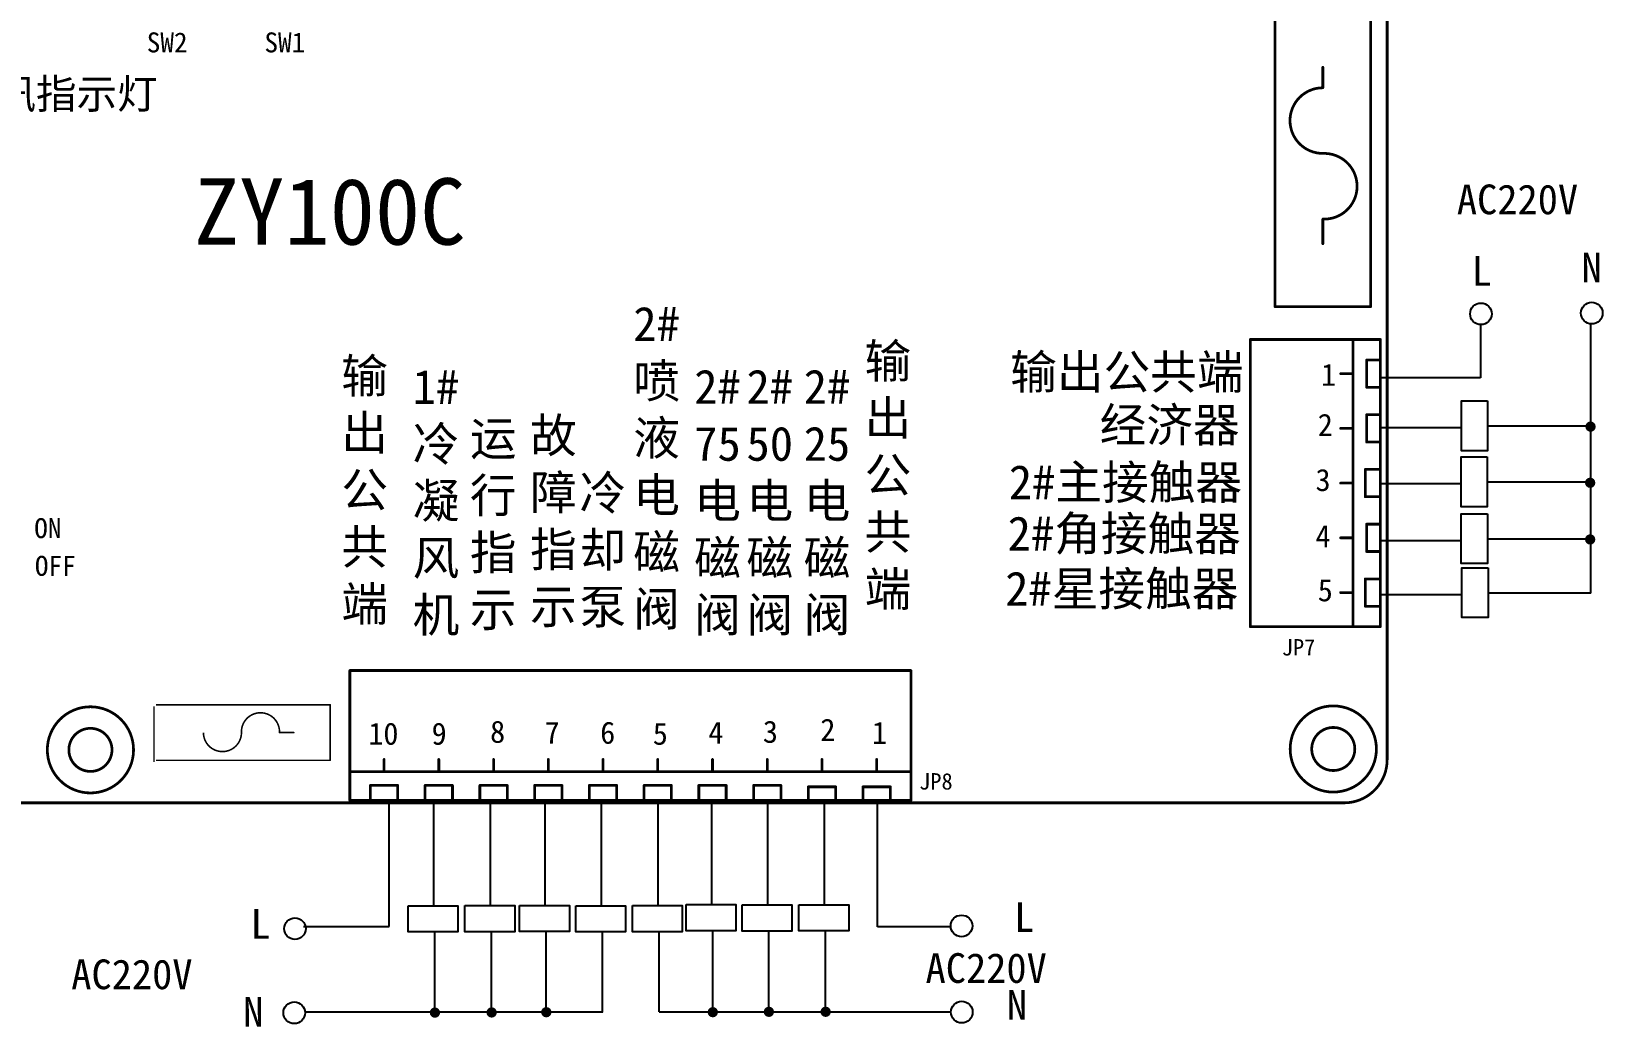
# Model space of a CAD drawing. Extents: x -2.3 to 11.6, y 27.8 to 37.8.
# Drawn here: x 5.88 to 11.62, y 30.24 to 33.87 of the extents above; entities that cross this region are included whole.
import ezdxf

# ---------------------------------------------------------------- set-up
doc = ezdxf.new("R2010")
doc.units = 0
doc.header["$MEASUREMENT"] = 0
doc.linetypes.add('ACAD_ISO07W100', pattern=[3, 0, -3])
doc.layers.get('0').update_dxf_attribs({"linetype": 'CONTINUOUS'})
for name, color, linetype in [('BOTTOMSOLDER', 250, 'CONTINUOUS'), ('KEEPOUTLAYER', 250, 'CONTINUOUS'), ('MECHANICAL1', 251, 'CONTINUOUS'), ('TOPOVERLAY', 250, 'CONTINUOUS')]:
    doc.layers.add(name, color=color, linetype=linetype)
doc.styles.add('宋体', font='')
doc.styles.get('宋体').set_extended_font_data('SimSun')

msp = doc.modelspace()

# ---------------------------------------------------------------- hatches: boundary and pattern name
h = msp.add_hatch(color=256)
edge = h.paths.add_edge_path()
edge.add_arc((11.5778, 32.4303), 0.0189, 180, 540)
h = msp.add_hatch(color=256)
edge = h.paths.add_edge_path()
edge.add_arc((11.5764, 32.2253), 0.0189, 180, 540)
h = msp.add_hatch(color=256)
edge = h.paths.add_edge_path()
edge.add_arc((11.5764, 32.018), 0.0189, 180, 540)
h = msp.add_hatch(color=256)
edge = h.paths.add_edge_path()
edge.add_arc((8.5758, 30.2915), 0.0189, 180, 540)
h = msp.add_hatch(color=256)
edge = h.paths.add_edge_path()
edge.add_arc((8.7831, 30.2915), 0.0189, 180, 540)
h = msp.add_hatch(color=256)
edge = h.paths.add_edge_path()
edge.add_arc((7.3555, 30.2885), 0.0189, 180, 540)
h = msp.add_hatch(color=256)
edge = h.paths.add_edge_path()
edge.add_arc((7.5628, 30.2891), 0.0189, 180, 540)
h = msp.add_hatch(color=256)
edge = h.paths.add_edge_path()
edge.add_arc((7.7625, 30.2901), 0.0189, 180, 540)
h = msp.add_hatch(color=256)
edge = h.paths.add_edge_path()
edge.add_arc((8.3708, 30.2901), 0.0189, 180, 540)

# ---------------------------------------------------------------- linework, layer by layer
at = {"layer": 'BOTTOMSOLDER', "color": 0, "linetype": 'Continuous'}
for p, q in [((11.1755, 32.8022), (11.1755, 32.6085)), ((11.5792, 32.8041), (11.5792, 32.8041)), ((11.5792, 31.8217), (11.5792, 32.8041)), ((11.1755, 32.6085), (10.8097, 32.6085)), ((10.8127, 32.4269), (11.1029, 32.4269)), ((11.5776, 32.4319), (11.201, 32.4319)), ((10.8113, 32.2219), (11.1015, 32.2219)), ((11.5763, 32.2269), (11.1996, 32.2269)), ((10.8119, 32.0146), (11.1021, 32.0146)), ((11.5769, 32.0196), (11.2002, 32.0196)), ((10.8143, 31.8167), (11.1045, 31.8167)), ((11.5792, 31.8217), (11.2025, 31.8217)), ((7.7573, 31.0566), (7.7573, 30.6799)), ((8.3656, 31.0594), (8.3656, 30.6827)), ((8.5706, 31.058), (8.5706, 30.6813)), ((8.7779, 31.0586), (8.7779, 30.6819)), ((7.1888, 31.0552), (7.1888, 31.0552)), ((7.1888, 31.0552), (7.1888, 31.0552)), ((7.1888, 31.0552), (7.1888, 31.0552)), ((7.1888, 31.0552), (7.1888, 31.0552)), ((7.1888, 31.0552), (7.1888, 31.0552)), ((7.1888, 30.6033), (7.1888, 31.0552)), ((7.3503, 31.055), (7.3503, 30.6784)), ((7.5576, 31.0556), (7.5576, 30.679)), ((7.9624, 31.0552), (7.9624, 30.6785)), ((8.1697, 31.0558), (8.1697, 30.6791)), ((8.972, 30.6023), (8.972, 31.0552)), ((6.8759, 30.6033), (7.1888, 30.6033)), ((9.2423, 30.6023), (8.972, 30.6023)), ((7.3553, 30.2901), (7.3553, 30.5803)), ((7.5626, 30.2907), (7.5626, 30.5809)), ((7.7624, 30.2916), (7.7624, 30.5818)), ((7.9674, 30.2902), (7.9674, 30.5804)), ((8.1747, 30.2908), (8.1747, 30.581)), ((8.3706, 30.2945), (8.3706, 30.5847)), ((8.5756, 30.2931), (8.5756, 30.5833)), ((8.7829, 30.2937), (8.7829, 30.5839)), ((6.8787, 30.2902), (6.8787, 30.2902)), ((7.9696, 30.2902), (6.881, 30.2902)), ((8.1747, 30.2908), (9.2405, 30.2908)), ((9.2405, 30.2908), (9.2405, 30.2908))]:
    msp.add_line(p, q, dxfattribs=at)
for points in [[(11.2016, 32.5245), (11.2016, 32.3425), (11.1063, 32.3425), (11.1063, 32.5245)], [(11.2002, 32.3195), (11.2002, 32.1374), (11.1049, 32.1374), (11.1049, 32.3195)], [(11.2008, 32.1122), (11.2008, 31.9301), (11.1055, 31.9301), (11.1055, 32.1122)], [(11.2032, 31.9143), (11.2032, 31.7323), (11.1078, 31.7323), (11.1078, 31.9143)], [(7.2577, 30.679), (7.4397, 30.679), (7.4397, 30.5837), (7.2577, 30.5837)], [(7.465, 30.6796), (7.647, 30.6796), (7.647, 30.5843), (7.465, 30.5843)], [(7.6647, 30.6805), (7.8468, 30.6805), (7.8468, 30.5852), (7.6647, 30.5852)], [(7.8698, 30.6791), (8.0518, 30.6791), (8.0518, 30.5838), (7.8698, 30.5838)], [(8.0771, 30.6797), (8.2591, 30.6797), (8.2591, 30.5844), (8.0771, 30.5844)], [(8.273, 30.6833), (8.455, 30.6833), (8.455, 30.588), (8.273, 30.588)], [(8.478, 30.682), (8.66, 30.682), (8.66, 30.5867), (8.478, 30.5867)], [(8.6853, 30.6826), (8.8673, 30.6826), (8.8673, 30.5872), (8.6853, 30.5872)]]:
    msp.add_lwpolyline(points, close=True, dxfattribs=at)
for centre in [(11.1773, 32.8426), (11.5823, 32.8453), (6.8442, 30.5954), (9.2796, 30.6053), (6.8415, 30.288), (9.2805, 30.2904)]:
    msp.add_circle(centre, 0.0395, dxfattribs=at)
at = {"layer": 'KEEPOUTLAYER', "color": 0, "const_width": 0.01}
for points in [[(10.8346, 31.2127), (10.8346, 35.819)], [(-0.2577, 31.0552), (10.6797, 31.0552)]]:
    msp.add_lwpolyline(points, dxfattribs=at)
at = {"layer": 'KEEPOUTLAYER', "color": 0}
for points, const_width in [([(6.2544, 31.2489, 1), (5.9394, 31.2489, 1)], 0.01), ([(10.7953, 31.2521, 1), (10.4803, 31.2521, 1)], 0.01), ([(5.9369, 31.2489, 1), (5.9419, 31.2489, 1)], 0.005), ([(6.2519, 31.2489, 1), (6.2569, 31.2489, 1)], 0.005), ([(10.4778, 31.2521, 1), (10.4828, 31.2521, 1)], 0.005), ([(10.7928, 31.2521, 1), (10.7978, 31.2521, 1)], 0.005), ([(10.8321, 31.2127, 1), (10.8371, 31.2127, 1)], 0.005), ([(10.8321, 31.2127, 1), (10.8371, 31.2127, 1)], 0.005), ([(10.6747, 31.0552, 1), (10.6797, 31.0552, 1)], 0.005), ([(10.6747, 31.0552, 1), (10.6797, 31.0552, 1)], 0.005)]:
    msp.add_lwpolyline(points, format="xyb", close=True, dxfattribs=dict(at, const_width=const_width))
at = {"layer": 'KEEPOUTLAYER', "color": 0, "const_width": 0.01}
msp.add_lwpolyline([(10.8346, 31.2127, -0.414214), (10.6772, 31.0552)], format="xyb", dxfattribs=at)
at = {"layer": 'MECHANICAL1', "color": 0}
for points, const_width in [([(6.1756, 31.2489, 1), (6.0181, 31.2489, 1)], 0.01), ([(10.7165, 31.2521, 1), (10.5591, 31.2521, 1)], 0.01), ([(6.0156, 31.2489, 1), (6.0206, 31.2489, 1)], 0.005), ([(6.1731, 31.2489, 1), (6.1781, 31.2489, 1)], 0.005), ([(10.5566, 31.2521, 1), (10.5616, 31.2521, 1)], 0.005), ([(10.714, 31.2521, 1), (10.719, 31.2521, 1)], 0.005)]:
    msp.add_lwpolyline(points, format="xyb", close=True, dxfattribs=dict(at, const_width=const_width))
at = {"layer": 'TOPOVERLAY', "color": 0}
for points, const_width in [([(10.4247, 32.8689), (10.4247, 33.9689)], 0.01), ([(10.7747, 32.8689), (10.7747, 33.9689)], 0.01), ([(10.5997, 33.6689), (10.5997, 33.7439)], 0.01), ([(10.5997, 33.0989), (10.5997, 33.1889)], 0.01), ([(10.4247, 32.8689), (10.7747, 32.8689)], 0.01), ([(10.3347, 32.7489), (10.8097, 32.7489)], 0.01), ([(10.3347, 31.6989), (10.3347, 32.7489)], 0.01), ([(10.7097, 31.6989), (10.7097, 32.7489)], 0.01), ([(10.8097, 31.6989), (10.8097, 32.7489)], 0.01), ([(10.7597, 32.5739), (10.7597, 32.6739)], 0.01), ([(10.7597, 32.6739), (10.8097, 32.6739)], 0.01), ([(10.6647, 32.6239), (10.7097, 32.6239)], 0.01), ([(10.7597, 32.5739), (10.8097, 32.5739)], 0.01), ([(10.7597, 32.4739), (10.8097, 32.4739)], 0.01), ([(10.7597, 32.3739), (10.7597, 32.4739)], 0.01), ([(10.6647, 32.4239), (10.7097, 32.4239)], 0.01), ([(10.7597, 32.3739), (10.8097, 32.3739)], 0.01), ([(10.7547, 32.2739), (10.8047, 32.2739)], 0.01), ([(10.7547, 32.1739), (10.7547, 32.2739)], 0.01), ([(10.6647, 32.2239), (10.7097, 32.2239)], 0.01), ([(10.7547, 32.1739), (10.8047, 32.1739)], 0.01), ([(10.7597, 31.9739), (10.7597, 32.0739)], 0.01), ([(10.7597, 32.0739), (10.8097, 32.0739)], 0.01), ([(10.6647, 32.0239), (10.7097, 32.0239)], 0.01), ([(10.7597, 31.9739), (10.8097, 31.9739)], 0.01), ([(10.7547, 31.7739), (10.7547, 31.8739)], 0.01), ([(10.7547, 31.8739), (10.8047, 31.8739)], 0.01), ([(10.6647, 31.8239), (10.7097, 31.8239)], 0.01), ([(10.7547, 31.7739), (10.8047, 31.7739)], 0.01), ([(10.3347, 31.6989), (10.8097, 31.6989)], 0.01), ([(7.0447, 31.0639), (7.0447, 31.5389)], 0.01), ([(7.0447, 31.5389), (9.0947, 31.5389)], 0.01), ([(9.0947, 31.0639), (9.0947, 31.5389)], 0.01), ([(6.3291, 31.2051), (6.3291, 31.4077)], 0.00579), ([(6.3361, 31.4135), (6.9729, 31.4135)], 0.00579), ([(6.9729, 31.2108), (6.9729, 31.4135)], 0.00579), ([(6.7876, 31.3121), (6.8397, 31.3121)], 0.00579), ([(6.3361, 31.2108), (6.9729, 31.2108)], 0.00579), ([(7.0447, 31.1689), (8.2947, 31.1689)], 0.01), ([(7.1697, 31.1689), (7.1697, 31.2139)], 0.01), ([(7.3697, 31.1689), (7.3697, 31.2139)], 0.01), ([(7.5697, 31.1689), (7.5697, 31.2139)], 0.01), ([(7.7697, 31.1689), (7.7697, 31.2139)], 0.01), ([(7.9697, 31.1689), (7.9697, 31.2139)], 0.01), ([(8.1697, 31.1689), (8.1697, 31.2139)], 0.01), ([(8.2447, 31.1689), (9.0947, 31.1689)], 0.01), ([(8.3697, 31.1689), (8.3697, 31.2139)], 0.01), ([(8.5697, 31.1689), (8.5697, 31.2139)], 0.01), ([(8.7697, 31.1689), (8.7697, 31.2139)], 0.01), ([(8.9697, 31.1689), (8.9697, 31.2139)], 0.01), ([(7.1197, 31.0689), (7.1197, 31.1189)], 0.01), ([(7.1197, 31.1189), (7.2197, 31.1189)], 0.01), ([(7.2197, 31.0689), (7.2197, 31.1189)], 0.01), ([(7.3197, 31.1189), (7.4197, 31.1189)], 0.01), ([(7.3197, 31.0689), (7.3197, 31.1189)], 0.01), ([(7.4197, 31.0689), (7.4197, 31.1189)], 0.01), ([(7.5197, 31.0689), (7.5197, 31.1189)], 0.01), ([(7.5197, 31.1189), (7.6197, 31.1189)], 0.01), ([(7.6197, 31.0689), (7.6197, 31.1189)], 0.01), ([(7.7197, 31.1189), (7.8197, 31.1189)], 0.01), ([(7.7197, 31.0689), (7.7197, 31.1189)], 0.01), ([(7.8197, 31.0689), (7.8197, 31.1189)], 0.01), ([(7.9197, 31.1189), (8.0197, 31.1189)], 0.01), ([(7.9197, 31.0689), (7.9197, 31.1189)], 0.01), ([(8.0197, 31.0689), (8.0197, 31.1189)], 0.01), ([(8.1197, 31.1189), (8.2197, 31.1189)], 0.01), ([(8.1197, 31.0689), (8.1197, 31.1189)], 0.01), ([(8.2197, 31.0689), (8.2197, 31.1189)], 0.01), ([(8.3197, 31.1189), (8.4197, 31.1189)], 0.01), ([(8.3197, 31.0689), (8.3197, 31.1189)], 0.01), ([(8.4197, 31.0689), (8.4197, 31.1189)], 0.01), ([(8.5197, 31.0689), (8.5197, 31.1189)], 0.01), ([(8.5197, 31.1189), (8.6197, 31.1189)], 0.01), ([(8.6197, 31.0689), (8.6197, 31.1189)], 0.01), ([(8.7197, 31.0639), (8.7197, 31.1139)], 0.01), ([(8.7197, 31.1139), (8.8197, 31.1139)], 0.01), ([(8.8197, 31.0639), (8.8197, 31.1139)], 0.01), ([(8.9197, 31.1139), (9.0197, 31.1139)], 0.01), ([(8.9197, 31.0639), (8.9197, 31.1139)], 0.01), ([(9.0197, 31.0639), (9.0197, 31.1139)], 0.01), ([(7.0447, 31.0639), (9.0947, 31.0639)], 0.01)]:
    msp.add_lwpolyline(points, dxfattribs=dict(at, const_width=const_width))
for points, const_width in [([(10.5972, 33.7439, 1), (10.6022, 33.7439, 1)], 0.005), ([(10.5972, 33.6689, 1), (10.6022, 33.6689, 1)], 0.005), ([(10.5972, 33.6689, 1), (10.6022, 33.6689, 1)], 0.005), ([(10.5972, 33.4289, 1), (10.6022, 33.4289, 1)], 0.005), ([(10.5972, 33.4289, 1), (10.6022, 33.4289, 1)], 0.005), ([(10.5972, 33.1889, 1), (10.6022, 33.1889, 1)], 0.005), ([(10.5972, 33.1889, 1), (10.6022, 33.1889, 1)], 0.005), ([(10.5972, 33.0989, 1), (10.6022, 33.0989, 1)], 0.005), ([(10.4222, 32.8689, 1), (10.4272, 32.8689, 1)], 0.005), ([(10.4222, 32.8689, 1), (10.4272, 32.8689, 1)], 0.005), ([(10.7722, 32.8689, 1), (10.7772, 32.8689, 1)], 0.005), ([(10.7722, 32.8689, 1), (10.7772, 32.8689, 1)], 0.005), ([(10.3322, 32.7489, 1), (10.3372, 32.7489, 1)], 0.005), ([(10.3322, 32.7489, 1), (10.3372, 32.7489, 1)], 0.005), ([(10.7072, 32.7489, 1), (10.7122, 32.7489, 1)], 0.005), ([(10.8072, 32.7489, 1), (10.8122, 32.7489, 1)], 0.005), ([(10.8072, 32.7489, 1), (10.8122, 32.7489, 1)], 0.005), ([(10.7572, 32.6739, 1), (10.7622, 32.6739, 1)], 0.005), ([(10.7572, 32.6739, 1), (10.7622, 32.6739, 1)], 0.005), ([(10.8072, 32.6739, 1), (10.8122, 32.6739, 1)], 0.005), ([(10.6622, 32.6239, 1), (10.6672, 32.6239, 1)], 0.005), ([(10.7072, 32.6239, 1), (10.7122, 32.6239, 1)], 0.005), ([(10.7572, 32.5739, 1), (10.7622, 32.5739, 1)], 0.005), ([(10.7572, 32.5739, 1), (10.7622, 32.5739, 1)], 0.005), ([(10.8072, 32.5739, 1), (10.8122, 32.5739, 1)], 0.005), ([(10.7572, 32.4739, 1), (10.7622, 32.4739, 1)], 0.005), ([(10.7572, 32.4739, 1), (10.7622, 32.4739, 1)], 0.005), ([(10.8072, 32.4739, 1), (10.8122, 32.4739, 1)], 0.005), ([(10.6622, 32.4239, 1), (10.6672, 32.4239, 1)], 0.005), ([(10.7072, 32.4239, 1), (10.7122, 32.4239, 1)], 0.005), ([(10.7572, 32.3739, 1), (10.7622, 32.3739, 1)], 0.005), ([(10.7572, 32.3739, 1), (10.7622, 32.3739, 1)], 0.005), ([(10.8072, 32.3739, 1), (10.8122, 32.3739, 1)], 0.005), ([(10.7522, 32.2739, 1), (10.7572, 32.2739, 1)], 0.005), ([(10.7522, 32.2739, 1), (10.7572, 32.2739, 1)], 0.005), ([(10.8022, 32.2739, 1), (10.8072, 32.2739, 1)], 0.005), ([(10.6622, 32.2239, 1), (10.6672, 32.2239, 1)], 0.005), ([(10.7072, 32.2239, 1), (10.7122, 32.2239, 1)], 0.005), ([(10.7522, 32.1739, 1), (10.7572, 32.1739, 1)], 0.005), ([(10.7522, 32.1739, 1), (10.7572, 32.1739, 1)], 0.005), ([(10.8022, 32.1739, 1), (10.8072, 32.1739, 1)], 0.005), ([(10.7572, 32.0739, 1), (10.7622, 32.0739, 1)], 0.005), ([(10.7572, 32.0739, 1), (10.7622, 32.0739, 1)], 0.005), ([(10.8072, 32.0739, 1), (10.8122, 32.0739, 1)], 0.005), ([(10.6622, 32.0239, 1), (10.6672, 32.0239, 1)], 0.005), ([(10.7072, 32.0239, 1), (10.7122, 32.0239, 1)], 0.005), ([(10.7572, 31.9739, 1), (10.7622, 31.9739, 1)], 0.005), ([(10.7572, 31.9739, 1), (10.7622, 31.9739, 1)], 0.005), ([(10.8072, 31.9739, 1), (10.8122, 31.9739, 1)], 0.005), ([(10.7522, 31.8739, 1), (10.7572, 31.8739, 1)], 0.005), ([(10.7522, 31.8739, 1), (10.7572, 31.8739, 1)], 0.005), ([(10.8022, 31.8739, 1), (10.8072, 31.8739, 1)], 0.005), ([(10.6622, 31.8239, 1), (10.6672, 31.8239, 1)], 0.005), ([(10.7072, 31.8239, 1), (10.7122, 31.8239, 1)], 0.005), ([(10.7522, 31.7739, 1), (10.7572, 31.7739, 1)], 0.005), ([(10.7522, 31.7739, 1), (10.7572, 31.7739, 1)], 0.005), ([(10.8022, 31.7739, 1), (10.8072, 31.7739, 1)], 0.005), ([(10.3322, 31.6989, 1), (10.3372, 31.6989, 1)], 0.005), ([(10.3322, 31.6989, 1), (10.3372, 31.6989, 1)], 0.005), ([(10.7072, 31.6989, 1), (10.7122, 31.6989, 1)], 0.005), ([(10.8072, 31.6989, 1), (10.8122, 31.6989, 1)], 0.005), ([(10.8072, 31.6989, 1), (10.8122, 31.6989, 1)], 0.005), ([(7.0422, 31.5389, 1), (7.0472, 31.5389, 1)], 0.005), ([(7.0422, 31.5389, 1), (7.0472, 31.5389, 1)], 0.005), ([(9.0922, 31.5389, 1), (9.0972, 31.5389, 1)], 0.005), ([(9.0922, 31.5389, 1), (9.0972, 31.5389, 1)], 0.005), ([(6.9714, 31.4135, 1), (6.9743, 31.4135, 1)], 0.00289), ([(6.9714, 31.4135, 1), (6.9743, 31.4135, 1)], 0.00289), ([(6.6472, 31.3121, 1), (6.6501, 31.3121, 1)], 0.00289), ([(6.6472, 31.3121, 1), (6.6501, 31.3121, 1)], 0.00289), ([(6.7862, 31.3121, 1), (6.7891, 31.3121, 1)], 0.00289), ([(6.7862, 31.3121, 1), (6.7891, 31.3121, 1)], 0.00289), ([(6.8383, 31.3121, 1), (6.8412, 31.3121, 1)], 0.00289), ([(6.9714, 31.2108, 1), (6.9743, 31.2108, 1)], 0.00289), ([(6.9714, 31.2108, 1), (6.9743, 31.2108, 1)], 0.00289), ([(7.0422, 31.1689, 1), (7.0472, 31.1689, 1)], 0.005), ([(7.1672, 31.2139, 1), (7.1722, 31.2139, 1)], 0.005), ([(7.1672, 31.1689, 1), (7.1722, 31.1689, 1)], 0.005), ([(7.3672, 31.2139, 1), (7.3722, 31.2139, 1)], 0.005), ([(7.3672, 31.1689, 1), (7.3722, 31.1689, 1)], 0.005), ([(7.5672, 31.2139, 1), (7.5722, 31.2139, 1)], 0.005), ([(7.5672, 31.1689, 1), (7.5722, 31.1689, 1)], 0.005), ([(7.7672, 31.2139, 1), (7.7722, 31.2139, 1)], 0.005), ([(7.7672, 31.1689, 1), (7.7722, 31.1689, 1)], 0.005), ([(7.9672, 31.2139, 1), (7.9722, 31.2139, 1)], 0.005), ([(7.9672, 31.1689, 1), (7.9722, 31.1689, 1)], 0.005), ([(8.1672, 31.2139, 1), (8.1722, 31.2139, 1)], 0.005), ([(8.1672, 31.1689, 1), (8.1722, 31.1689, 1)], 0.005), ([(8.2422, 31.1689, 1), (8.2472, 31.1689, 1)], 0.005), ([(8.2922, 31.1689, 1), (8.2972, 31.1689, 1)], 0.005), ([(8.3672, 31.2139, 1), (8.3722, 31.2139, 1)], 0.005), ([(8.3672, 31.1689, 1), (8.3722, 31.1689, 1)], 0.005), ([(8.5672, 31.2139, 1), (8.5722, 31.2139, 1)], 0.005), ([(8.5672, 31.1689, 1), (8.5722, 31.1689, 1)], 0.005), ([(8.7672, 31.2139, 1), (8.7722, 31.2139, 1)], 0.005), ([(8.7672, 31.1689, 1), (8.7722, 31.1689, 1)], 0.005), ([(8.9672, 31.2139, 1), (8.9722, 31.2139, 1)], 0.005), ([(8.9672, 31.1689, 1), (8.9722, 31.1689, 1)], 0.005), ([(9.0922, 31.1689, 1), (9.0972, 31.1689, 1)], 0.005), ([(7.1172, 31.1189, 1), (7.1222, 31.1189, 1)], 0.005), ([(7.1172, 31.1189, 1), (7.1222, 31.1189, 1)], 0.005), ([(7.2172, 31.1189, 1), (7.2222, 31.1189, 1)], 0.005), ([(7.2172, 31.1189, 1), (7.2222, 31.1189, 1)], 0.005), ([(7.3172, 31.1189, 1), (7.3222, 31.1189, 1)], 0.005), ([(7.3172, 31.1189, 1), (7.3222, 31.1189, 1)], 0.005), ([(7.4172, 31.1189, 1), (7.4222, 31.1189, 1)], 0.005), ([(7.4172, 31.1189, 1), (7.4222, 31.1189, 1)], 0.005), ([(7.5172, 31.1189, 1), (7.5222, 31.1189, 1)], 0.005), ([(7.5172, 31.1189, 1), (7.5222, 31.1189, 1)], 0.005), ([(7.6172, 31.1189, 1), (7.6222, 31.1189, 1)], 0.005), ([(7.6172, 31.1189, 1), (7.6222, 31.1189, 1)], 0.005), ([(7.7172, 31.1189, 1), (7.7222, 31.1189, 1)], 0.005), ([(7.7172, 31.1189, 1), (7.7222, 31.1189, 1)], 0.005), ([(7.8172, 31.1189, 1), (7.8222, 31.1189, 1)], 0.005), ([(7.8172, 31.1189, 1), (7.8222, 31.1189, 1)], 0.005), ([(7.9172, 31.1189, 1), (7.9222, 31.1189, 1)], 0.005), ([(7.9172, 31.1189, 1), (7.9222, 31.1189, 1)], 0.005), ([(8.0172, 31.1189, 1), (8.0222, 31.1189, 1)], 0.005), ([(8.0172, 31.1189, 1), (8.0222, 31.1189, 1)], 0.005), ([(8.1172, 31.1189, 1), (8.1222, 31.1189, 1)], 0.005), ([(8.1172, 31.1189, 1), (8.1222, 31.1189, 1)], 0.005), ([(8.2172, 31.1189, 1), (8.2222, 31.1189, 1)], 0.005), ([(8.2172, 31.1189, 1), (8.2222, 31.1189, 1)], 0.005), ([(8.3172, 31.1189, 1), (8.3222, 31.1189, 1)], 0.005), ([(8.3172, 31.1189, 1), (8.3222, 31.1189, 1)], 0.005), ([(8.4172, 31.1189, 1), (8.4222, 31.1189, 1)], 0.005), ([(8.4172, 31.1189, 1), (8.4222, 31.1189, 1)], 0.005), ([(8.5172, 31.1189, 1), (8.5222, 31.1189, 1)], 0.005), ([(8.5172, 31.1189, 1), (8.5222, 31.1189, 1)], 0.005), ([(8.6172, 31.1189, 1), (8.6222, 31.1189, 1)], 0.005), ([(8.6172, 31.1189, 1), (8.6222, 31.1189, 1)], 0.005), ([(8.7172, 31.1139, 1), (8.7222, 31.1139, 1)], 0.005), ([(8.7172, 31.1139, 1), (8.7222, 31.1139, 1)], 0.005), ([(8.8172, 31.1139, 1), (8.8222, 31.1139, 1)], 0.005), ([(8.8172, 31.1139, 1), (8.8222, 31.1139, 1)], 0.005), ([(8.9172, 31.1139, 1), (8.9222, 31.1139, 1)], 0.005), ([(8.9172, 31.1139, 1), (8.9222, 31.1139, 1)], 0.005), ([(9.0172, 31.1139, 1), (9.0222, 31.1139, 1)], 0.005), ([(9.0172, 31.1139, 1), (9.0222, 31.1139, 1)], 0.005), ([(7.0422, 31.0639, 1), (7.0472, 31.0639, 1)], 0.005), ([(7.0422, 31.0639, 1), (7.0472, 31.0639, 1)], 0.005), ([(7.1172, 31.0689, 1), (7.1222, 31.0689, 1)], 0.005), ([(7.2172, 31.0689, 1), (7.2222, 31.0689, 1)], 0.005), ([(7.3172, 31.0689, 1), (7.3222, 31.0689, 1)], 0.005), ([(7.4172, 31.0689, 1), (7.4222, 31.0689, 1)], 0.005), ([(7.5172, 31.0689, 1), (7.5222, 31.0689, 1)], 0.005), ([(7.6172, 31.0689, 1), (7.6222, 31.0689, 1)], 0.005), ([(7.7172, 31.0689, 1), (7.7222, 31.0689, 1)], 0.005), ([(7.8172, 31.0689, 1), (7.8222, 31.0689, 1)], 0.005), ([(7.9172, 31.0689, 1), (7.9222, 31.0689, 1)], 0.005), ([(8.0172, 31.0689, 1), (8.0222, 31.0689, 1)], 0.005), ([(8.1172, 31.0689, 1), (8.1222, 31.0689, 1)], 0.005), ([(8.2172, 31.0689, 1), (8.2222, 31.0689, 1)], 0.005), ([(8.3172, 31.0689, 1), (8.3222, 31.0689, 1)], 0.005), ([(8.4172, 31.0689, 1), (8.4222, 31.0689, 1)], 0.005), ([(8.5172, 31.0689, 1), (8.5222, 31.0689, 1)], 0.005), ([(8.6172, 31.0689, 1), (8.6222, 31.0689, 1)], 0.005), ([(8.7172, 31.0639, 1), (8.7222, 31.0639, 1)], 0.005), ([(8.8172, 31.0639, 1), (8.8222, 31.0639, 1)], 0.005), ([(8.9172, 31.0639, 1), (8.9222, 31.0639, 1)], 0.005), ([(9.0172, 31.0639, 1), (9.0222, 31.0639, 1)], 0.005), ([(9.0922, 31.0639, 1), (9.0972, 31.0639, 1)], 0.005), ([(9.0922, 31.0639, 1), (9.0972, 31.0639, 1)], 0.005)]:
    msp.add_lwpolyline(points, format="xyb", close=True, dxfattribs=dict(at, const_width=const_width))
for points, const_width in [([(10.5997, 33.4289, -1), (10.5997, 33.6689)], 0.01), ([(10.5997, 33.4289, -1.042534), (10.5997, 33.1889)], 0.01), ([(6.6487, 31.3121, -1.042534), (6.7876, 31.3121)], 0.00579), ([(6.6487, 31.3121, -1), (6.5097, 31.3121)], 0.00579)]:
    msp.add_lwpolyline(points, format="xyb", dxfattribs=dict(at, const_width=const_width))

# ---------------------------------------------------------------- texts
at = {"linetype": 'ACAD_ISO07W100', "style": '宋体'}
for s, p in [('SW2', (6.3027, 33.7982)), ('SW1', (6.7327, 33.7982)), ('ON', (5.8916, 32.0228)), ('OFF', (5.894, 31.885))]:
    msp.add_text(s, height=0.07301, dxfattribs=at).set_placement(p)
at = {"layer": 'BOTTOMSOLDER', "color": 0, "linetype": 'Continuous'}
for s, insert, char_height, width, attachment_point in [('{\\fSimSun|b0|i0|c134|p54;通讯指示灯}', (5.6019, 33.701), 0.108573, 0.796045, 1), ('AC220V', (11.0893, 33.3153), 0.10857, 0.036797, 1), ('N', (11.5448, 33.0667), 0.1086, 0.036797, 1), ('L', (11.1431, 33.0537), 0.1086, 0.036797, 1), ('{\\fSimSun|b0|i0|c134|p54;2#喷液电磁阀}', (8.1654, 32.2783), 0.125, 0.036797, 5), ('{\\fSimSun|b0|i0|c134|p54;输出公共端}', (8.9253, 32.7329), 0.125, 0.036797, 1), ('{\\fSimSun|b0|i0|c134|p54;输出公共端}', (7.0134, 32.6787), 0.125, 0.036797, 1), ('{\\fSimSun|b0|i0|c134|p54;输出公共端}', (10.3099, 32.6235), 0.125, 0.966634, 6), ('{\\fSimSun|b0|i0|c134|p54;1#冷凝风机}', (7.2741, 32.1521), 0.125, 0.036797, 4), ('{\\fSimSun|b0|i0|c134|p54;2#\\P75电磁阀}', (8.388, 32.1528), 0.125, 0.036797, 5), ('{\\fSimSun|b0|i0|c134|p54;2#\\P50电磁阀}', (8.579, 32.1528), 0.125, 0.036797, 5), ('{\\fSimSun|b0|i0|c134|p54;2#\\P25电磁阀}', (8.788, 32.1528), 0.125, 0.036797, 5), ('{\\fSimSun|b0|i0|c134|p54; 经济器}', (10.2957, 32.43), 0.125, 0.966634, 6), ('{\\fSimSun|b0|i0|c134|p54;运行指示}', (7.4833, 32.4498), 0.125, 0.036797, 1), ('{\\fSimSun|b0|i0|c134|p54;故障指示}', (7.7032, 32.4608), 0.125, 0.036797, 1), ('{\\fSimSun|b0|i0|c134|p54;冷却泵}', (7.8837, 32.251), 0.125, 0.036797, 1), ('{\\fSimSun|b0|i0|c134|p54;2#主接触器}', (10.3045, 32.2202), 0.125, 0.966634, 6), ('{\\fSimSun|b0|i0|c134|p54;2#角接触器}', (10.3001, 32.0323), 0.125, 0.966634, 6), ('{\\fSimSun|b0|i0|c134|p54;2#星接触器}', (10.2913, 31.8312), 0.125, 0.966634, 6), ('L', (6.6816, 30.6672), 0.1086, 0.036797, 1), ('L', (9.4717, 30.692), 0.1086, 0.036797, 1), ('AC220V', (6.0268, 30.4828), 0.10857, 0.036797, 1), ('AC220V', (9.1481, 30.5058), 0.10857, 0.036797, 1), ('N', (9.4452, 30.3708), 0.1086, 0.036797, 1), ('N', (6.6551, 30.346), 0.1086, 0.036797, 1)]:
    msp.add_mtext(s, dxfattribs=dict(at, insert=insert, char_height=char_height, width=width, attachment_point=attachment_point))
at = {"layer": 'TOPOVERLAY', "color": 0}
for s, height, p in [('ZY100C', 0.243, (6.4751, 33.0953)), ('1 ', 0.081, (10.5928, 32.5795)), ('2', 0.081, (10.5811, 32.3964)), ('3', 0.081, (10.5729, 32.1949)), ('4', 0.081, (10.5729, 31.9893)), ('5', 0.081, (10.5811, 31.7919)), ('JP7', 0.06, (10.4497, 31.5939)), ('10', 0.081, (7.1121, 31.2676)), ('9', 0.081, (7.3435, 31.2676)), ('8', 0.081, (7.5571, 31.2747)), ('7', 0.081, (7.7564, 31.2712)), ('6', 0.081, (7.9593, 31.2712)), ('5', 0.081, (8.1515, 31.2676)), ('4', 0.081, (8.3544, 31.2712)), ('3', 0.081, (8.5537, 31.2747)), ('2', 0.081, (8.7638, 31.2819)), ('1 ', 0.081, (8.9522, 31.2708)), ('JP8', 0.06, (9.1247, 31.1039))]:
    msp.add_text(s, height=height, dxfattribs=at).set_placement(p)

doc.saveas('drawing.dxf')
